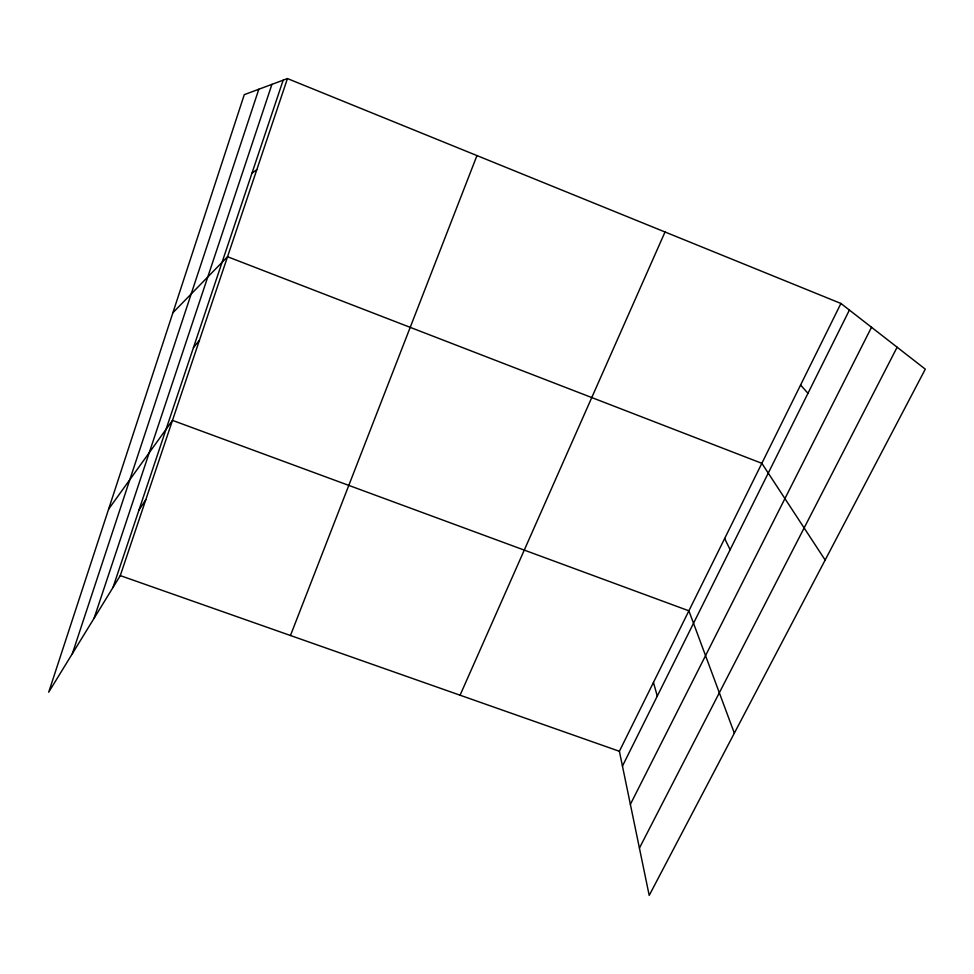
<?xml version="1.0" encoding="UTF-8"?>
<svg xmlns="http://www.w3.org/2000/svg" width="974" height="974" viewBox="0 0 974 974"><rect width="100%" height="100%" fill="white"/><g stroke="black" fill="none" stroke-linecap="round" stroke-linejoin="round"><path stroke-width="1.46" d="M72.356 653.651L258.816 89.243M94.088 618.271L271.929 84.361M112.996 587.468L283.166 80.172M287.452 78.577L244.279 94.661L48.7 692.185L120.277 575.61L287.452 78.577L840.927 303.462L925.3 369.158L649.208 895.423L619.391 751.283L840.927 303.462M290.459 635.511L476.968 155.572M460.069 695.205L665.023 231.982M622.447 766.088L849.401 310.061M630.373 804.366L871.511 327.276M639.419 848.098L897.127 347.219M138.965 510.059L145.844 499.589M108.601 509.171L172.495 420.378L688.886 610.808L734.335 733.166M193.461 347.608L199.439 340.255M172.897 312.727L227.539 256.722L761.851 463.32L825.148 560.05M251.937 173.275L256.844 169.586M120.277 575.61L619.391 751.283M800.579 385.034L807.97 393.289M724.644 538.512L730.135 549.701M653.457 682.421L657.28 696.106"/></g></svg>
